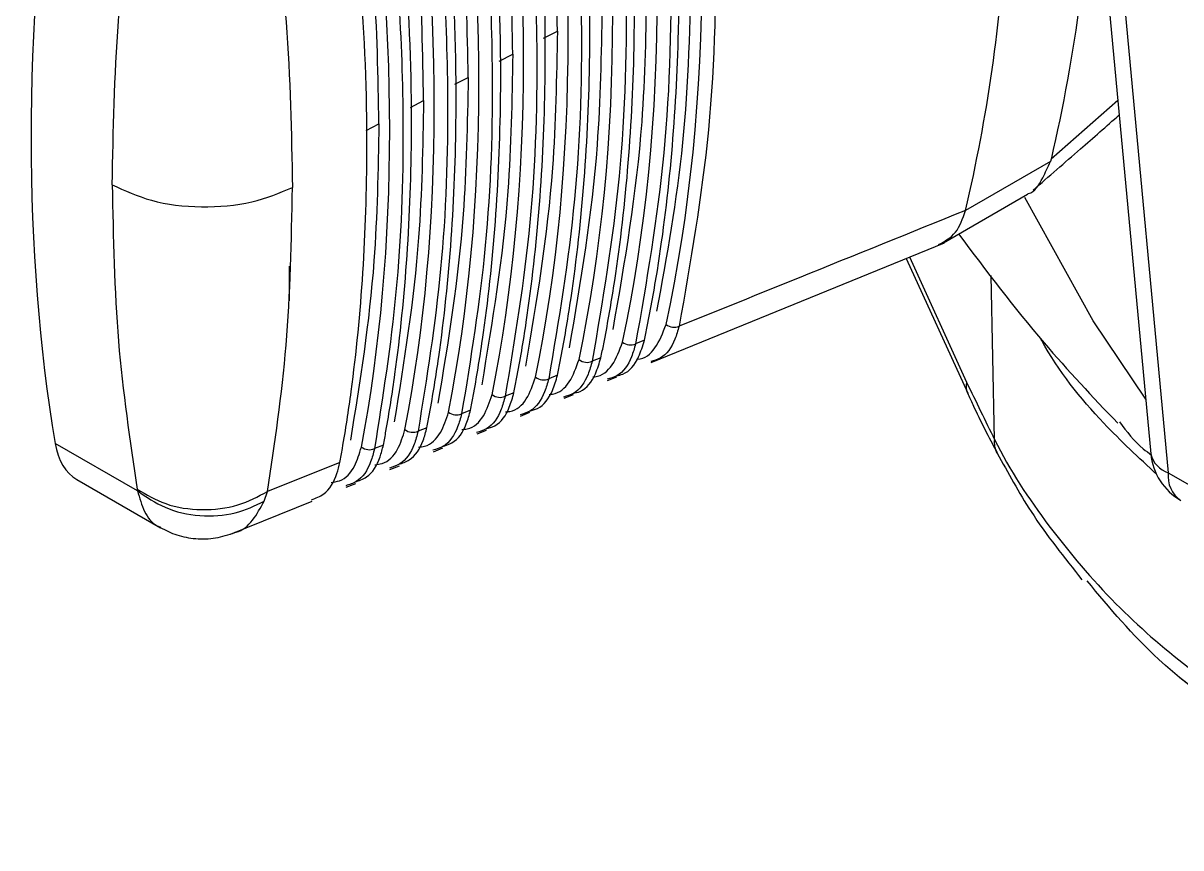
# Model space of a CAD drawing. Extents: x 8 to 113, y 1 to 87.
# Drawn here: x 74.689 to 75.887, y 6.105 to 6.959 of the extents above; entities that cross this region are included whole.
import ezdxf

# ---------------------------------------------------------------- set-up
doc = ezdxf.new("R2010")
doc.units = 0
doc.header["$MEASUREMENT"] = 0
doc.layers.add('OBJECT', color=7, linetype='CONTINUOUS')

msp = doc.modelspace()

# ---------------------------------------------------------------- linework, layer by layer
at = {"layer": 'OBJECT'}
for p, q in [((75.768, 7.4526), (75.8557, 6.5131)), ((75.786, 7.4329), (75.8737, 6.4934)), ((75.2274, 6.9433), (75.2417, 6.9507)), ((75.1816, 6.9194), (75.1955, 6.9267)), ((75.1357, 6.8956), (75.1494, 6.9027)), ((75.0898, 6.8717), (75.1032, 6.8787)), ((75.8216, 6.8789), (75.7527, 6.8179)), ((75.0439, 6.8479), (75.0571, 6.8547)), ((75.7519, 6.8157), (75.6639, 6.7649)), ((75.7527, 6.8179), (75.7519, 6.8157)), ((75.6411, 6.7316), (75.7281, 6.7818)), ((75.6639, 6.7649), (75.6639, 6.765)), ((75.3387, 6.6074), (75.6421, 6.7316)), ((74.9643, 6.7072), (74.9643, 6.6713)), ((75.6025, 6.7154), (75.6662, 6.5757)), ((75.6059, 6.7168), (75.665, 6.5872)), ((75.6939, 6.528), (75.6905, 6.6976)), ((75.3317, 6.6306), (75.3226, 6.6269)), ((75.2867, 6.6125), (75.2777, 6.6088)), ((75.2418, 6.5944), (75.2327, 6.5907)), ((75.2937, 6.5889), (75.3032, 6.5928)), ((75.1968, 6.5763), (75.1876, 6.5726)), ((75.2487, 6.5705), (75.2582, 6.5744)), ((75.1518, 6.5582), (75.1426, 6.5545)), ((75.2036, 6.552), (75.2132, 6.556)), ((75.1067, 6.5401), (75.0976, 6.5364)), ((75.1586, 6.5336), (75.1682, 6.5375)), ((74.8073, 6.4746), (74.7221, 6.5238)), ((75.0617, 6.522), (75.0525, 6.5184)), ((75.1136, 6.5152), (75.1232, 6.5191)), ((75.0166, 6.504), (74.9417, 6.4741)), ((75.0685, 6.4968), (75.0782, 6.5007)), ((75.8737, 6.4934), (76.079, 6.3749)), ((74.7444, 6.4865), (74.8311, 6.4364)), ((75.0233, 6.4784), (75.033, 6.4823)), ((74.807, 6.4764), (74.8073, 6.4746)), ((74.9384, 6.4641), (74.9417, 6.4741)), ((74.9036, 6.4297), (74.9879, 6.464))]:
    msp.add_line(p, q, dxfattribs=at)
at = {"layer": 'OBJECT', "flags": 128}
msp.add_lwpolyline([(75.8504, 6.5695), (75.7961, 6.6506), (75.7253, 6.7783)], dxfattribs=at)
at = {"layer": 'OBJECT'}
for centre, radius, start, end in [((74.0952, 7.204), 1.7019, 346.8862, 358.1843), ((74.0441, 7.1469), 1.6642, 346.7325, 356.973), ((75.3624, 6.6572), 0.0132, 231.1955, 293.3664), ((75.3174, 6.6391), 0.0133, 231.369, 293.3953), ((75.2724, 6.621), 0.0133, 231.5417, 293.4272), ((75.2274, 6.6029), 0.0133, 231.7159, 293.4597), ((75.6826, 6.583), 0.0181, 166.7199, 203.9172), ((75.1823, 6.5848), 0.0133, 231.8859, 293.4946), ((75.1373, 6.5668), 0.0134, 232.0655, 293.5238), ((75.0922, 6.5487), 0.0134, 232.2381, 293.5589), ((75.7186, 6.5249), 0.0249, 172.7819, 206.9035), ((75.0471, 6.5307), 0.0134, 232.4152, 293.5914), ((75.9179, 6.5189), 0.0625, 185.333, 240.0027), ((75.8816, 6.5187), 0.0265, 192.2412, 252.6955), ((75.9038, 6.4897), 0.0303, 173.0952, 235.5933)]:
    msp.add_arc(centre, radius, start, end, dxfattribs=at)
for centre, major_axis, ratio, start_param, end_param in [((73.8096, 7.9136), (-1.1233, 1.9121), 0.582398, 3.705236, 4.140027), ((73.7657, 7.8883), (-1.1217, 1.9093), 0.582398, 3.708599, 4.136664), ((73.7219, 7.863), (-1.12, 1.9065), 0.582398, 3.71197, 4.133293), ((73.678, 7.8377), (-1.1184, 1.9037), 0.582398, 3.715349, 4.129914), ((73.6342, 7.8124), (-1.1167, 1.9009), 0.582398, 3.718736, 4.126527), ((73.5903, 7.7871), (-1.1151, 1.898), 0.582398, 3.722132, 4.123132), ((73.5465, 7.7618), (-1.1135, 1.8952), 0.582398, 3.725535, 4.119729), ((73.5027, 7.7365), (-1.1118, 1.8924), 0.582398, 3.728947, 4.116317), ((76.2046, 7.8067), (1.0403, 1.9967), 0.546312, 2.150718, 2.514227), ((74.8015, 6.5921), (0.0558, 0.1063), 0.548821, 2.515915, 3.11964)]:
    msp.add_ellipse(centre, major_axis=major_axis, ratio=ratio, start_param=start_param, end_param=end_param, dxfattribs=at)
for points, knots in [([(75.3676, 7.4297), (75.3686, 7.4238), (75.3737, 7.3943), (75.3926, 7.2711), (75.4084, 7.0788), (75.4029, 6.845), (75.3794, 6.7117), (75.3676, 6.6451)], [0, 0, 0, 0, 0.0206636, 0.1033312, 0.4348087, 0.7174044, 1, 1, 1, 1]), ([(75.3317, 6.6306), (75.3327, 6.6353), (75.3376, 6.659), (75.3559, 6.7609), (75.3709, 6.9336), (75.3651, 7.1703), (75.3428, 7.3266), (75.3317, 7.4048)], [0, 0, 0, 0, 0.0209466, 0.1047452, 0.4407597, 0.7203798, 1, 1, 1, 1]), ([(75.3226, 7.3985), (75.3236, 7.3926), (75.3286, 7.3631), (75.3472, 7.24), (75.3623, 7.0503), (75.3564, 6.8212), (75.3339, 6.6917), (75.3226, 6.6269)], [0, 0, 0, 0, 0.021019, 0.105106, 0.44228, 0.72114, 1, 1, 1, 1]), ([(75.2777, 7.3673), (75.2786, 7.3614), (75.2836, 7.332), (75.3018, 7.209), (75.3162, 7.0219), (75.31, 6.7974), (75.2884, 6.6717), (75.2777, 6.6088)], [0, 0, 0, 0, 0.021386, 0.106942, 0.450009, 0.725004, 1, 1, 1, 1]), ([(75.2867, 6.6125), (75.2877, 6.6172), (75.2925, 6.641), (75.3105, 6.7431), (75.3248, 6.9141), (75.3187, 7.1465), (75.2974, 7.2979), (75.2867, 7.3736)], [0, 0, 0, 0, 0.021311, 0.106568, 0.448432, 0.724216, 1, 1, 1, 1]), ([(75.2418, 6.5944), (75.2427, 6.5991), (75.2475, 6.623), (75.2651, 6.7253), (75.2787, 6.8946), (75.2724, 7.1226), (75.252, 7.2691), (75.2418, 7.3424)], [0, 0, 0, 0, 0.0216885, 0.1084547, 0.456373, 0.7281864, 1, 1, 1, 1]), ([(75.2417, 6.9507), (75.2408, 6.9994), (75.2387, 7.1236), (75.22, 7.2553), (75.2086, 7.3353)], [0, 0, 0, 0, 0.393082, 1, 1, 1, 1]), ([(75.2327, 7.3361), (75.2336, 7.3302), (75.2385, 7.3008), (75.2563, 7.1779), (75.27, 6.9934), (75.2635, 6.7736), (75.243, 6.6517), (75.2327, 6.5907)], [0, 0, 0, 0, 0.021766, 0.108843, 0.45801, 0.729005, 1, 1, 1, 1]), ([(75.1968, 6.5763), (75.1977, 6.581), (75.2024, 6.605), (75.2197, 6.7076), (75.2325, 6.8751), (75.226, 7.0988), (75.2065, 7.2404), (75.1968, 7.3112)], [0, 0, 0, 0, 0.022079, 0.110409, 0.464597, 0.732299, 1, 1, 1, 1]), ([(75.1955, 6.9267), (75.1947, 6.9755), (75.1925, 7.0977), (75.1743, 7.2274), (75.1634, 7.3053)], [0, 0, 0, 0, 0.399041, 1, 1, 1, 1]), ([(75.1876, 7.3049), (75.1886, 7.299), (75.1933, 7.2697), (75.2109, 7.1469), (75.2238, 6.9649), (75.2171, 6.7498), (75.1975, 6.6317), (75.1876, 6.5726)], [0, 0, 0, 0, 0.02216, 0.110812, 0.466297, 0.733148, 1, 1, 1, 1]), ([(75.1494, 6.9027), (75.1485, 6.9515), (75.1464, 7.0719), (75.1287, 7.1995), (75.1181, 7.2754)], [0, 0, 0, 0, 0.4052593, 1, 1, 1, 1]), ([(75.1426, 7.2737), (75.1435, 7.2679), (75.1482, 7.2385), (75.1654, 7.1159), (75.1777, 6.9364), (75.1707, 6.726), (75.152, 6.6117), (75.1426, 6.5545)], [0, 0, 0, 0, 0.022568, 0.112852, 0.474885, 0.737443, 1, 1, 1, 1]), ([(75.1518, 6.5582), (75.1527, 6.563), (75.1573, 6.587), (75.1743, 6.6898), (75.1864, 6.8556), (75.1796, 7.0749), (75.161, 7.2117), (75.1518, 7.2801)], [0, 0, 0, 0, 0.022484, 0.112433, 0.473119, 0.736559, 1, 1, 1, 1]), ([(75.1067, 6.5401), (75.1076, 6.5449), (75.1122, 6.569), (75.1288, 6.6721), (75.1403, 6.8361), (75.1332, 7.0511), (75.1156, 7.183), (75.1067, 7.2489)], [0, 0, 0, 0, 0.022904, 0.114532, 0.481956, 0.740978, 1, 1, 1, 1]), ([(75.1032, 6.8787), (75.1024, 6.9275), (75.1003, 7.0461), (75.083, 7.1717), (75.0729, 7.2455)], [0, 0, 0, 0, 0.411755, 1, 1, 1, 1]), ([(75.0976, 7.2426), (75.0985, 7.2367), (75.1031, 7.2074), (75.1199, 7.0849), (75.1315, 6.908), (75.1243, 6.7022), (75.1065, 6.5917), (75.0976, 6.5364)], [0, 0, 0, 0, 0.022991, 0.114969, 0.483793, 0.741896, 1, 1, 1, 1]), ([(75.0571, 6.8547), (75.0562, 6.9036), (75.0541, 7.0203), (75.0374, 7.1439), (75.0276, 7.2158)], [0, 0, 0, 0, 0.418548, 1, 1, 1, 1]), ([(75.0525, 7.2114), (75.0534, 7.2055), (75.0579, 7.1763), (75.0744, 7.0539), (75.0853, 6.8795), (75.0779, 6.6784), (75.0609, 6.5717), (75.0525, 6.5184)], [0, 0, 0, 0, 0.02343, 0.117164, 0.493037, 0.746519, 1, 1, 1, 1]), ([(75.0617, 6.522), (75.0626, 6.5269), (75.067, 6.551), (75.0833, 6.6544), (75.0941, 6.8166), (75.0869, 7.0272), (75.0701, 7.1542), (75.0617, 7.2178)], [0, 0, 0, 0, 0.023339, 0.116711, 0.491126, 0.745563, 1, 1, 1, 1]), ([(75.0166, 6.504), (75.0175, 6.5088), (75.0219, 6.533), (75.0378, 6.6367), (75.048, 6.7971), (75.0405, 7.0033), (75.0246, 7.1255), (75.0166, 7.1866)], [0, 0, 0, 0, 0.0237916, 0.1189728, 0.500647, 0.7503236, 1, 1, 1, 1]), ([(74.7811, 6.7916), (74.7822, 6.8476), (74.7844, 6.9595), (74.7995, 7.0776), (74.807, 7.1366)], [0, 0, 0, 0, 0.5, 1, 1, 1, 1]), ([(74.9417, 7.1349), (74.9492, 7.0761), (74.9643, 6.9575), (74.9665, 6.8453), (74.9676, 6.7888)], [0, 0, 0, 0, 0.496376, 1, 1, 1, 1]), ([(75.3802, 7.0226), (75.3787, 6.9591), (75.3757, 6.8322), (75.3547, 6.7177), (75.3443, 6.6606)], [0, 0, 0, 0, 0.500491, 1, 1, 1, 1]), ([(75.334, 6.9986), (75.3332, 6.9508), (75.3309, 6.8254), (75.3112, 6.7118), (75.299, 6.6416)], [0, 0, 0, 0, 0.38188, 1, 1, 1, 1]), ([(75.2879, 6.9747), (75.287, 6.9268), (75.2848, 6.8033), (75.2656, 6.6913), (75.2538, 6.6226)], [0, 0, 0, 0, 0.387367, 1, 1, 1, 1]), ([(75.2417, 6.9507), (75.2408, 6.9028), (75.2387, 6.7812), (75.22, 6.6707), (75.2086, 6.6036)], [0, 0, 0, 0, 0.393082, 1, 1, 1, 1]), ([(75.1955, 6.9267), (75.1947, 6.8789), (75.1925, 6.759), (75.1743, 6.65), (75.1634, 6.5845)], [0, 0, 0, 0, 0.399041, 1, 1, 1, 1]), ([(75.1494, 6.9027), (75.1485, 6.8549), (75.1464, 6.7369), (75.1287, 6.6293), (75.1181, 6.5654)], [0, 0, 0, 0, 0.4052593, 1, 1, 1, 1]), ([(75.1032, 6.8787), (75.1024, 6.8308), (75.1003, 6.7146), (75.083, 6.6086), (75.0729, 6.5462)], [0, 0, 0, 0, 0.411755, 1, 1, 1, 1]), ([(75.7339, 6.786), (75.7502, 6.8002), (75.78, 6.8261), (75.8096, 6.8521), (75.823, 6.8639)], [0, 0, 0, 0, 0.547932, 1, 1, 1, 1]), ([(75.0571, 6.8547), (75.0562, 6.8068), (75.0541, 6.6924), (75.0374, 6.5878), (75.0276, 6.527)], [0, 0, 0, 0, 0.418548, 1, 1, 1, 1]), ([(75.728, 6.7821), (75.7283, 6.7822), (75.7356, 6.784), (75.7422, 6.7949), (75.7492, 6.8098), (75.7519, 6.8157)], [0, 0, 0, 0, 0.0279357, 0.6195027, 1, 1, 1, 1]), ([(74.7811, 6.7916), (74.7941, 6.7856), (74.8209, 6.7731), (74.8733, 6.7669), (74.9262, 6.7715), (74.9541, 6.7831), (74.9676, 6.7888)], [0, 0, 0, 0, 0.240773, 0.5, 0.759226, 1, 1, 1, 1]), ([(74.7811, 6.7916), (74.7822, 6.7369), (74.7844, 6.6274), (74.7995, 6.5268), (74.807, 6.4764)], [0, 0, 0, 0, 0.5, 1, 1, 1, 1]), ([(74.9417, 6.4741), (74.9492, 6.5238), (74.9643, 6.6241), (74.9665, 6.7336), (74.9676, 6.7888)], [0, 0, 0, 0, 0.496376, 1, 1, 1, 1]), ([(75.6639, 6.765), (75.6065, 6.7417), (75.5078, 6.7017), (75.409, 6.6618), (75.3676, 6.6451)], [0, 0, 0, 0, 0.58145, 1, 1, 1, 1]), ([(75.6359, 6.7296), (75.6423, 6.7331), (75.6555, 6.7402), (75.661, 6.7566), (75.6639, 6.7649)], [0, 0, 0, 0, 0.4915933, 1, 1, 1, 1]), ([(75.6567, 6.7406), (75.6854, 6.7024), (75.7368, 6.6341), (75.7955, 6.572), (75.8214, 6.5447)], [0, 0, 0, 0, 0.559282, 1, 1, 1, 1]), ([(75.3234, 6.611), (75.3238, 6.611), (75.332, 6.6111), (75.3447, 6.6219), (75.3508, 6.6383), (75.3541, 6.6469)], [0, 0, 0, 0, 0.023078, 0.484566, 1, 1, 1, 1]), ([(75.3676, 6.6451), (75.3663, 6.6405), (75.3623, 6.6268), (75.3527, 6.6127), (75.3415, 6.6096), (75.3382, 6.6086)], [0, 0, 0, 0, 0.257655, 0.777097, 1, 1, 1, 1]), ([(75.2783, 6.5928), (75.2791, 6.5928), (75.2876, 6.5931), (75.3001, 6.6041), (75.306, 6.6203), (75.3091, 6.6287)], [0, 0, 0, 0, 0.044312, 0.503864, 1, 1, 1, 1]), ([(75.3226, 6.6269), (75.3213, 6.6224), (75.3174, 6.6086), (75.3078, 6.5944), (75.2966, 6.5912), (75.2932, 6.5902)], [0, 0, 0, 0, 0.256322, 0.773094, 1, 1, 1, 1]), ([(75.3029, 6.5939), (75.3051, 6.5943), (75.3151, 6.5964), (75.3253, 6.6098), (75.3299, 6.6246), (75.3317, 6.6306)], [0, 0, 0, 0, 0.1455101, 0.6591383, 1, 1, 1, 1]), ([(75.8619, 6.4915), (75.8432, 6.5089), (75.799, 6.5501), (75.7598, 6.5989), (75.7421, 6.6316), (75.7418, 6.6322)], [0, 0, 0, 0, 0.417064, 0.98953, 1, 1, 1, 1]), ([(75.2578, 6.5756), (75.2603, 6.5761), (75.2706, 6.5785), (75.2806, 6.5921), (75.285, 6.6068), (75.2867, 6.6125)], [0, 0, 0, 0, 0.16692, 0.678095, 1, 1, 1, 1]), ([(75.2332, 6.5746), (75.2343, 6.5747), (75.2432, 6.5751), (75.2555, 6.5863), (75.2612, 6.6024), (75.2641, 6.6106)], [0, 0, 0, 0, 0.065779, 0.523428, 1, 1, 1, 1]), ([(75.2777, 6.6088), (75.2764, 6.6042), (75.2724, 6.5905), (75.2629, 6.5761), (75.2516, 6.5728), (75.2481, 6.5718)], [0, 0, 0, 0, 0.255062, 0.769307, 1, 1, 1, 1]), ([(75.1881, 6.5564), (75.1896, 6.5565), (75.1987, 6.5571), (75.211, 6.5686), (75.2164, 6.5845), (75.2191, 6.5925)], [0, 0, 0, 0, 0.087475, 0.543267, 1, 1, 1, 1]), ([(75.2327, 6.5907), (75.2314, 6.5861), (75.2275, 6.5723), (75.2179, 6.5578), (75.2066, 6.5545), (75.2031, 6.5534)], [0, 0, 0, 0, 0.253876, 0.765727, 1, 1, 1, 1]), ([(75.2127, 6.5572), (75.2156, 6.558), (75.2261, 6.5606), (75.236, 6.5745), (75.2402, 6.589), (75.2418, 6.5944)], [0, 0, 0, 0, 0.188372, 0.697237, 1, 1, 1, 1]), ([(75.1677, 6.5389), (75.1708, 6.5398), (75.1817, 6.5427), (75.1913, 6.5569), (75.1953, 6.5712), (75.1968, 6.5763)], [0, 0, 0, 0, 0.209903, 0.716584, 1, 1, 1, 1]), ([(75.665, 6.5872), (75.6747, 6.5672), (75.6844, 6.5471), (75.6939, 6.528), (75.6939, 6.528)], [0, 0, 0, 0, 0.999971, 1, 1, 1, 1]), ([(75.6661, 6.576), (75.6678, 6.572), (75.6776, 6.55), (75.688, 6.5304), (75.6965, 6.5144)], [0, 0, 0, 0, 0.182264, 1, 1, 1, 1]), ([(75.143, 6.5382), (75.1448, 6.5383), (75.1543, 6.5391), (75.1664, 6.5509), (75.1715, 6.5666), (75.1741, 6.5743)], [0, 0, 0, 0, 0.10942, 0.563395, 1, 1, 1, 1]), ([(75.1876, 6.5726), (75.1864, 6.568), (75.1826, 6.5541), (75.173, 6.5395), (75.1616, 6.5361), (75.158, 6.5351)], [0, 0, 0, 0, 0.252751, 0.762348, 1, 1, 1, 1]), ([(75.0979, 6.5199), (75.1001, 6.5202), (75.1098, 6.5211), (75.1217, 6.5333), (75.1267, 6.5488), (75.1291, 6.5562)], [0, 0, 0, 0, 0.131633, 0.583833, 1, 1, 1, 1]), ([(75.1426, 6.5545), (75.1414, 6.5499), (75.1376, 6.536), (75.128, 6.5213), (75.1166, 6.5178), (75.113, 6.5167)], [0, 0, 0, 0, 0.251695, 0.759166, 1, 1, 1, 1]), ([(75.1226, 6.5206), (75.1261, 6.5216), (75.1371, 6.5249), (75.1467, 6.5394), (75.1505, 6.5534), (75.1518, 6.5582)], [0, 0, 0, 0, 0.231543, 0.736162, 1, 1, 1, 1]), ([(75.0775, 6.5022), (75.0813, 6.5035), (75.0926, 6.507), (75.1019, 6.5219), (75.1056, 6.5356), (75.1067, 6.5401)], [0, 0, 0, 0, 0.25362, 0.756094, 1, 1, 1, 1]), ([(75.8232, 6.5463), (75.8307, 6.5361), (75.8405, 6.523), (75.8535, 6.5139), (75.8564, 6.5118)], [0, 0, 0, 0, 0.774069, 1, 1, 1, 1]), ([(75.0527, 6.5017), (75.0553, 6.502), (75.0654, 6.5032), (75.0771, 6.5157), (75.0818, 6.531), (75.084, 6.5381)], [0, 0, 0, 0, 0.154118, 0.604594, 1, 1, 1, 1]), ([(75.0976, 6.5364), (75.0963, 6.5318), (75.0926, 6.5179), (75.083, 6.503), (75.0716, 6.4995), (75.0679, 6.4983)], [0, 0, 0, 0, 0.250492, 0.755556, 1, 1, 1, 1]), ([(75.6939, 6.528), (75.6939, 6.528), (75.7098, 6.4957), (75.7484, 6.4376), (75.8374, 6.3327), (75.9197, 6.2699), (75.9781, 6.2362), (75.9781, 6.2362)], [0, 0, 0, 0, 0.000004, 0.259099, 0.518181, 0.999995, 1, 1, 1, 1]), ([(75.0076, 6.4834), (75.0105, 6.4838), (75.0209, 6.4853), (75.0324, 6.4981), (75.0369, 6.5132), (75.0389, 6.52)], [0, 0, 0, 0, 0.176896, 0.625689, 1, 1, 1, 1]), ([(75.0525, 6.5184), (75.0513, 6.5137), (75.0476, 6.4997), (75.038, 6.4848), (75.0265, 6.4812), (75.0227, 6.48)], [0, 0, 0, 0, 0.249086, 0.75132, 1, 1, 1, 1]), ([(75.0324, 6.4839), (75.0365, 6.4853), (75.0481, 6.4892), (75.0572, 6.5044), (75.0606, 6.5179), (75.0617, 6.522)], [0, 0, 0, 0, 0.276912, 0.776621, 1, 1, 1, 1]), ([(74.9873, 6.4655), (74.9917, 6.4671), (75.0035, 6.4715), (75.0125, 6.487), (75.0157, 6.5002), (75.0166, 6.504)], [0, 0, 0, 0, 0.300262, 0.797361, 1, 1, 1, 1]), ([(75.6967, 6.5138), (75.7079, 6.4933), (75.7331, 6.447), (75.7661, 6.4057), (75.7844, 6.3826)], [0, 0, 0, 0, 0.4428865, 1, 1, 1, 1]), ([(74.807, 6.4764), (74.8164, 6.4708), (74.836, 6.4592), (74.8736, 6.4536), (74.9116, 6.4579), (74.9319, 6.4688), (74.9417, 6.4741)], [0, 0, 0, 0, 0.24117, 0.5, 0.758829, 1, 1, 1, 1]), ([(74.8073, 6.4746), (74.8165, 6.4684), (74.8353, 6.4554), (74.8717, 6.4475), (74.9086, 6.4496), (74.9287, 6.4594), (74.9384, 6.4641)], [0, 0, 0, 0, 0.24156, 0.499999, 0.758437, 1, 1, 1, 1]), ([(74.8073, 6.4746), (74.8094, 6.4672), (74.8136, 6.4524), (74.8228, 6.4403), (74.83, 6.4376), (74.8312, 6.4372)], [0, 0, 0, 0, 0.4544435, 0.9088831, 1, 1, 1, 1]), ([(74.9079, 6.4318), (74.9084, 6.4319), (74.9157, 6.4332), (74.9271, 6.4434), (74.9346, 6.4572), (74.9384, 6.4641)], [0, 0, 0, 0, 0.031599, 0.5158, 1, 1, 1, 1]), ([(74.8308, 6.4366), (74.8365, 6.4338), (74.8481, 6.4281), (74.8677, 6.4246), (74.8883, 6.425), (74.9015, 6.4294), (74.908, 6.4315)], [0, 0, 0, 0, 0.234437, 0.483458, 0.741033, 1, 1, 1, 1]), ([(75.9882, 6.2105), (75.9446, 6.2382), (75.8694, 6.286), (75.8133, 6.3533), (75.7897, 6.3816)], [0, 0, 0, 0, 0.579571, 1, 1, 1, 1]), ([(75.8855, 6.2816), (75.919, 6.2555), (75.9936, 6.1974), (76.0801, 6.1388), (76.1344, 6.1097), (76.1429, 6.1051)], [0, 0, 0, 0, 0.40812, 0.907823, 1, 1, 1, 1])]:
    msp.add_open_spline(points, degree=3, knots=knots, dxfattribs=at)

doc.saveas('drawing.dxf')
